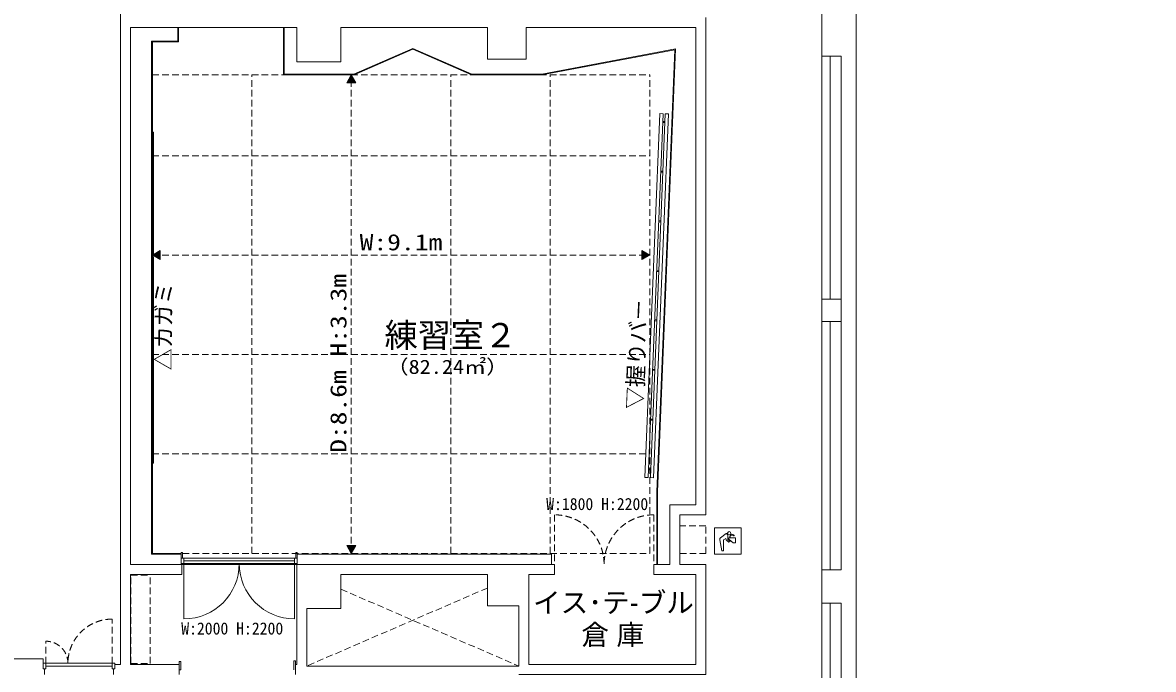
# Model space of a CAD drawing. Units: millimetres, scale not verified. Extents: x -9667 to 46333, y -21917 to 17470.
# Drawn here: x 3975 to 24460, y -9602 to 2121 of the extents above; entities that cross this region are included whole.
import ezdxf
from ezdxf.enums import TextEntityAlignment as Align

# ---------------------------------------------------------------- set-up
doc = ezdxf.new("R2010")
doc.units = ezdxf.units.MM
doc.header["$LTSCALE"] = 100
doc.linetypes.add('DASHED1', pattern=[1.8, 1.2, -0.6])
for name, color, linetype, lineweight in [('0-0', 7, 'Continuous', 18), ('0-1', 4, 'DASHED1', 18), ('2-0', 7, 'Continuous', 18)]:
    doc.layers.add(name, color=color, linetype=linetype, lineweight=lineweight)
doc.layers.add('0-A', color=7, linetype='Continuous')
doc.styles.add('HGｺﾞｼｯｸE', font='')
doc.styles.add('ＭＳ ゴシック', font='')
doc.styles.get('HGｺﾞｼｯｸE').set_extended_font_data('HGｺﾞｼｯｸE')
doc.styles.get('ＭＳ ゴシック').set_extended_font_data('MS Gothic')

msp = doc.modelspace()

# ---------------------------------------------------------------- linework, layer by layer
at = {"layer": '0-0'}
for p, q in [((5747.4, -9512.4), (5747.4, 5495.4)), ((19073.2, -18333.1), (19073.2, 2491.7)), ((16350, 2211.3), (16350, -6799.4)), ((5927.6, -7700.5), (5927.6, 2031.1)), ((5927.6, 2031.1), (8941.1, 2031.1)), ((6788.6, 2031.1), (6788.6, 1785.8)), ((6801.1, 2031.1), (6801.1, 1773.3)), ((6801.1, 1916), (6801.1, 2016.1)), ((8703.4, 1172.6), (8703.4, 2031.1)), ((8703.4, 1916), (8703.4, 2016.1)), ((8715.4, 1184.6), (8715.4, 2031.1)), ((8941.1, 2031.1), (8941.1, 1410.4)), ((9742.1, 1410.4), (9742.1, 2031.1)), ((12395.3, 2031.1), (9742.1, 2031.1)), ((12395.3, 2031.1), (12395.3, 1460.4)), ((13096.1, 1460.4), (13096.1, 2031.1)), ((13096.1, 2031.1), (16169.7, 2031.1)), ((16169.8, -6619.2), (16169.7, 2031.1)), ((6325.5, 1773.3), (6801.1, 1773.3)), ((6325.5, -7500.2), (6325.5, 1773.3)), ((11043.7, 1654.6), (9976.1, 1184.6)), ((11043.7, 1640.9), (9979.9, 1172.6)), ((11043.7, 1640.9), (12107.4, 1172.6)), ((15802.2, 1645.7), (13382.6, 1185.1)), ((15802.2, 1645.7), (15473.9, -6381.4)), ((12395.3, 1460.4), (13096.1, 1460.4)), ((15789.1, 1630.3), (13383.9, 1172.6)), ((15461.4, -6381.4), (15789.1, 1630.3)), ((18452.5, 1510.5), (18452.5, -7800.6)), ((18452.5, 1510.5), (18802.9, 1510.5)), ((18602.6, 1510.5), (18602.6, -2894.7)), ((18802.9, -7800.6), (18802.9, 1510.5)), ((8941.1, 1410.4), (9742.1, 1410.4)), ((8703.4, 1172.6), (9979.9, 1172.6)), ((8715.4, 1184.6), (9976.1, 1184.6)), ((9929.8, 1172.6), (9848.2, 1031.2)), ((10011.5, 1031.2), (9848.2, 1031.2)), ((9850.8, 1035.7), (10008.9, 1035.7)), ((9853.7, 1040.7), (10006, 1040.7)), ((9856.6, 1045.7), (10003.1, 1045.7)), ((9859.4, 1050.7), (10000.2, 1050.7)), ((9862.3, 1055.7), (9997.3, 1055.7)), ((9865.2, 1060.7), (9994.4, 1060.7)), ((9868.1, 1065.7), (9991.5, 1065.7)), ((9871, 1070.7), (9988.7, 1070.7)), ((9873.9, 1075.7), (9985.8, 1075.7)), ((9876.8, 1080.7), (9982.9, 1080.7)), ((9879.7, 1085.7), (9980, 1085.7)), ((9882.5, 1090.7), (9977.1, 1090.7)), ((9885.4, 1095.7), (9974.2, 1095.7)), ((9888.3, 1100.7), (9971.3, 1100.7)), ((9891.2, 1105.7), (9968.5, 1105.7)), ((9894.1, 1110.7), (9965.6, 1110.7)), ((9897, 1115.7), (9962.7, 1115.7)), ((9899.9, 1120.7), (9959.8, 1120.7)), ((9902.7, 1125.7), (9956.9, 1125.7)), ((9905.6, 1130.7), (9954, 1130.7)), ((9908.5, 1135.7), (9951.1, 1135.7)), ((9911.4, 1140.7), (9948.2, 1140.7)), ((9914.3, 1145.7), (9945.4, 1145.7)), ((9917.2, 1150.7), (9942.5, 1150.7)), ((9920.1, 1155.7), (9939.6, 1155.7)), ((9923, 1160.7), (9936.7, 1160.7)), ((9925.8, 1165.7), (9933.8, 1165.7)), ((9928.7, 1170.7), (9930.9, 1170.7)), ((9929.8, 1172.6), (10011.5, 1031.2)), ((12107.4, 1172.6), (13383.9, 1172.6)), ((15246.8, -6122.5), (15516.5, 472)), ((15306.8, -6124.9), (15576.5, 469.6)), ((15346.7, -6126.5), (15616.4, 467.9)), ((15406.7, -6129), (15676.4, 465.5)), ((15576.5, 469.6), (15516.5, 472)), ((15676.4, 465.5), (15616.4, 467.9)), ((15609.9, 308.1), (15569.9, 309.7)), ((15610.7, 328.1), (15570.7, 329.7)), ((6325.5, 136.5), (6345.5, 136.5)), ((6340.5, -2068.6), (6340.5, 136.5)), ((6345.5, -2068.6), (6345.5, 136.5)), ((15573.1, -591.2), (15533.1, -589.5)), ((15573.9, -571.2), (15534, -569.6)), ((15536.3, -1490.4), (15496.4, -1488.8)), ((15537.2, -1470.4), (15497.2, -1468.8)), ((6325.5, -2093.8), (6467, -2012.2)), ((6407.4, -2141.1), (6407.4, -2046.5)), ((6412.4, -2144), (6412.4, -2043.6)), ((6417.4, -2146.9), (6417.4, -2040.7)), ((6422.4, -2149.8), (6422.4, -2037.9)), ((6427.4, -2152.6), (6427.4, -2035)), ((6432.4, -2155.5), (6432.4, -2032.1)), ((6437.4, -2158.4), (6437.4, -2029.2)), ((6442.4, -2161.3), (6442.4, -2026.3)), ((6447.4, -2164.2), (6447.4, -2023.4)), ((6452.4, -2167.1), (6452.4, -2020.5)), ((6457.4, -2170), (6457.4, -2017.7)), ((6462.4, -2172.8), (6462.4, -2014.8)), ((6467, -2012.2), (6467, -2175.5)), ((15336.3, -2093.8), (15194.8, -2012.2)), ((15194.8, -2175.5), (15194.8, -2012.2)), ((15199.4, -2014.8), (15199.4, -2172.8)), ((15204.4, -2017.7), (15204.4, -2170)), ((15209.4, -2020.5), (15209.4, -2167.1)), ((15214.4, -2023.4), (15214.4, -2164.2)), ((15219.4, -2026.3), (15219.4, -2161.3)), ((15224.4, -2029.2), (15224.4, -2158.4)), ((15229.4, -2032.1), (15229.4, -2155.5)), ((15234.4, -2035), (15234.4, -2152.6)), ((15239.4, -2037.9), (15239.4, -2149.8)), ((15244.4, -2040.7), (15244.4, -2146.9)), ((15249.4, -2043.6), (15249.4, -2144)), ((15254.4, -2046.5), (15254.4, -2141.1)), ((6325.5, -2093.8), (6467, -2175.5)), ((6327.4, -2094.9), (6327.4, -2092.7)), ((6332.4, -2097.8), (6332.4, -2089.8)), ((6337.4, -2100.7), (6337.4, -2086.9)), ((6340.5, -5863.5), (6340.5, -2119.4)), ((6342.4, -2103.6), (6342.4, -2084)), ((6347.4, -2106.5), (6347.4, -2081.2)), ((6352.4, -2109.3), (6352.4, -2078.3)), ((6357.4, -2112.2), (6357.4, -2075.4)), ((6362.4, -2115.1), (6362.4, -2072.5)), ((6367.4, -2118), (6367.4, -2069.6)), ((6372.4, -2120.9), (6372.4, -2066.7)), ((6377.4, -2123.8), (6377.4, -2063.8)), ((6382.4, -2126.7), (6382.4, -2061)), ((6387.4, -2129.5), (6387.4, -2058.1)), ((6392.4, -2132.4), (6392.4, -2055.2)), ((6397.4, -2135.3), (6397.4, -2052.3)), ((6402.4, -2138.2), (6402.4, -2049.4)), ((15336.3, -2093.8), (15194.8, -2175.5)), ((15259.4, -2049.4), (15259.4, -2138.2)), ((15264.4, -2052.3), (15264.4, -2135.3)), ((15269.4, -2055.2), (15269.4, -2132.4)), ((15274.4, -2058.1), (15274.4, -2129.5)), ((15279.4, -2061), (15279.4, -2126.7)), ((15284.4, -2063.8), (15284.4, -2123.8)), ((15289.4, -2066.7), (15289.4, -2120.9)), ((15294.4, -2069.6), (15294.4, -2118)), ((15299.4, -2072.5), (15299.4, -2115.1)), ((15304.4, -2075.4), (15304.4, -2112.2)), ((15309.4, -2078.3), (15309.4, -2109.3)), ((15314.4, -2081.2), (15314.4, -2106.5)), ((15319.4, -2084), (15319.4, -2103.6)), ((15324.4, -2086.9), (15324.4, -2100.7)), ((15329.4, -2089.8), (15329.4, -2097.8)), ((15334.4, -2092.7), (15334.4, -2094.9)), ((15499.6, -2389.7), (15459.6, -2388)), ((15500.4, -2369.7), (15460.4, -2368)), ((18452.5, -2894.7), (18802.9, -2894.7)), ((15463.6, -3268.9), (15423.6, -3267.3)), ((15462.8, -3288.9), (15422.8, -3287.3)), ((18452.5, -3295.2), (18802.9, -3295.2)), ((18602.6, -3295.2), (18602.6, -7800.6)), ((15426, -4188.2), (15386, -4186.5)), ((15426.8, -4168.2), (15386.8, -4166.5)), ((15389.2, -5087.4), (15349.3, -5085.8)), ((15390, -5067.4), (15350.1, -5065.8)), ((15306.8, -6124.9), (15246.8, -6122.5)), ((15352.4, -5986.7), (15312.5, -5985)), ((15353.3, -5966.7), (15313.3, -5965)), ((15406.7, -6129), (15346.7, -6126.5)), ((15461.4, -6381.4), (15461.4, -7700.5)), ((15473.9, -6381.4), (15473.9, -7700.5)), ((15699.2, -6619.2), (16169.8, -6619.2)), ((15699.2, -6619.2), (15699.2, -7700.5)), ((15879.4, -6799.4), (16350, -6799.4)), ((9848.2, -7358.8), (10011.5, -7358.8)), ((9929.8, -7500.2), (9848.2, -7358.8)), ((10008.9, -7363.3), (9850.8, -7363.3)), ((10006, -7368.3), (9853.7, -7368.3)), ((10003.1, -7373.3), (9856.6, -7373.3)), ((9929.8, -7500.2), (10011.5, -7358.8)), ((6313, -7512.8), (6848.7, -7512.8)), ((6325.5, -7500.2), (6848.7, -7500.2)), ((8951.2, -7585.3), (8951.2, -7485.2)), ((10000.2, -7378.3), (9859.4, -7378.3)), ((9997.3, -7383.3), (9862.3, -7383.3)), ((9994.4, -7388.3), (9865.2, -7388.3)), ((9991.5, -7393.3), (9868.1, -7393.3)), ((9988.7, -7398.3), (9871, -7398.3)), ((9985.8, -7403.3), (9873.9, -7403.3)), ((9982.9, -7408.3), (9876.8, -7408.3)), ((9980, -7413.3), (9879.7, -7413.3)), ((9977.1, -7418.3), (9882.5, -7418.3)), ((9974.2, -7423.3), (9885.4, -7423.3)), ((9971.3, -7428.3), (9888.3, -7428.3)), ((9968.5, -7433.3), (9891.2, -7433.3)), ((9965.6, -7438.3), (9894.1, -7438.3)), ((9962.7, -7443.3), (9897, -7443.3)), ((9959.8, -7448.3), (9899.9, -7448.3)), ((9956.9, -7453.3), (9902.7, -7453.3)), ((9954, -7458.3), (9905.6, -7458.3)), ((9951.1, -7463.3), (9908.5, -7463.3)), ((9948.2, -7468.3), (9911.4, -7468.3)), ((9945.4, -7473.3), (9914.3, -7473.3)), ((9942.5, -7478.3), (9917.2, -7478.3)), ((9939.6, -7483.3), (9920.1, -7483.3)), ((9936.7, -7488.3), (9923, -7488.3)), ((9933.8, -7493.3), (9925.8, -7493.3)), ((9930.9, -7498.3), (9928.7, -7498.3)), ((5927.6, -7700.5), (6858.7, -7700.5)), ((6898.7, -7585.3), (6848.7, -7585.3)), ((6848.7, -7685.5), (6848.7, -7700.5)), ((6858.7, -7700.5), (6858.7, -7685.5)), ((6858.7, -7700.5), (6858.7, -7880.7)), ((6858.7, -7700.5), (8941.2, -7700.5)), ((6898.7, -7585.3), (6898.7, -7685.5)), ((6898.7, -7585.3), (8901.1, -7585.3)), ((6898.7, -7635.4), (8901.1, -7635.4)), ((6898.7, -7685.5), (6898.7, -8686.6)), ((6898.7, -7685.5), (8901.1, -7685.5)), ((8901.1, -7585.3), (8901.1, -7685.5)), ((8951.2, -7685.5), (8901.1, -7685.5)), ((8901.1, -7685.5), (8901.1, -8686.6)), ((8941.2, -7700.5), (8941.2, -7685.5)), ((8941.2, -7700.5), (8941.2, -8501.4)), ((9742.1, -7700.5), (8941.2, -7700.5)), ((8951.2, -7685.5), (8951.2, -7700.5)), ((9742.1, -7700.5), (12345.2, -7700.5)), ((12345.2, -7700.5), (13609.2, -7700.5)), ((13609.2, -7700.5), (13609.2, -7700.5)), ((13609.2, -7700.5), (13609.2, -7880.7)), ((15409.1, -7700.5), (15409.1, -7880.7)), ((15699.2, -7700.5), (15409.1, -7700.5)), ((5927.6, -9512.4), (5927.6, -7880.7)), ((5927.6, -7880.7), (6858.7, -7880.7)), ((13146.2, -9512.4), (13146.2, -7880.7)), ((13146.2, -7880.7), (13609.2, -7880.7)), ((15409.1, -7880.7), (15411.3, -7880.7)), ((16169.8, -7880.7), (15411.3, -7880.7)), ((15411.3, -7880.7), (15411.3, -7880.7)), ((16169.8, -9512.4), (16169.8, -7880.7)), ((18452.5, -7800.6), (18452.5, -8401.3)), ((18802.9, -7800.6), (18452.5, -7800.6)), ((8941.2, -8501.4), (8941.2, -9512.4)), ((9121.4, -8501.4), (9742.1, -8501.4)), ((9121.4, -8501.4), (9121.4, -9542.4)), ((12395.3, -8451.4), (12965.9, -8451.4)), ((12965.9, -8451.4), (12965.9, -9542.4)), ((18452.5, -8401.3), (18452.5, -14333.4)), ((18452.5, -8401.3), (18802.9, -8401.3)), ((18602.6, -8401.3), (18602.6, -14333.4)), ((18802.9, -14333.4), (18802.9, -8401.3)), ((3114.2, -9412.3), (4345.7, -9412.3)), ((4345.7, -9592.5), (4345.7, -9412.3)), ((4345.7, -9492.4), (4395.7, -9492.4)), ((4345.7, -9492.4), (4345.7, -9592.5)), ((4370.7, -9592.5), (4345.7, -9592.5)), ((4345.7, -9592.5), (4395.7, -9592.5)), ((4370.7, -9592.5), (4345.7, -9592.5)), ((4370.7, -9592.5), (4370.7, -9692.6)), ((4395.7, -9592.5), (4395.7, -9492.4)), ((5597.2, -9492.4), (4395.7, -9492.4)), ((5597.2, -9542.4), (4395.7, -9542.4)), ((5597.2, -9592.5), (5597.2, -9492.4)), ((5597.2, -9492.4), (5647.2, -9492.4)), ((5597.2, -9592.5), (5647.2, -9592.5)), ((5622.2, -9592.5), (5647.2, -9592.5)), ((5622.2, -9592.5), (5622.2, -9692.6)), ((5647.2, -9592.5), (5647.2, -9492.4)), ((5647.2, -9592.5), (5647.2, -9512.4)), ((5647.2, -9512.4), (5747.4, -9512.4)), ((8916.1, -9512.4), (8941.2, -9512.4)), ((8916.1, -9512.4), (8916.1, -9692.6)), ((9121.4, -9542.4), (12965.9, -9542.4)), ((13146.2, -9512.4), (16169.8, -9512.4))]:
    msp.add_line(p, q, dxfattribs=at)
at = {"layer": '0-0', "linetype": 'DASHED1'}
for p, q in [((6325.5, -7500.2), (6325.5, 1172.6)), ((13609.1, -6800.5), (13609.1, -7700.5)), ((15409.1, -6800.5), (15409.1, -7700.5)), ((16350, -6999.6), (15879.4, -6999.6)), ((16350, -7500.2), (16350, -6999.6)), ((6288, -9497.4), (6288, -7895.7)), ((12395.3, -8127.3), (9121.4, -9542.4)), ((9742.1, -8149), (12965.9, -9542.4)), ((5597.2, -9492.4), (5597.2, -8691.4)), ((4395.7, -9492.4), (4395.7, -9091.9)), ((5937.6, -9497.4), (6288, -9497.4))]:
    msp.add_line(p, q, dxfattribs=at)
at = {"layer": '0-0'}
for points in [[(24459.6, 2762), (19053.2, 2762), (19053.2, 3212.5), (18452.5, 3212.5), (18452.5, 1510.5)], [(6313, -7512.8), (6313, 1785.8), (6788.6, 1785.8)], [(11043.7, 1654.6), (12110.1, 1185.1), (13382.6, 1185.1)], [(6325.5, -5863.5), (6345.5, -5863.5), (6345.5, -2119.4)], [(15879.4, -6799.4), (15879.4, -7700.5), (16350, -7700.5)], [(6873.7, -7585.3), (6873.7, -7485.2), (6848.7, -7485.2), (6848.7, -7585.3)], [(8926.1, -7585.3), (8926.1, -7485.2), (8951.2, -7485.2)], [(8951.2, -7512.8), (13559.1, -7512.8), (13559.1, -7700.5)], [(6898.7, -7685.5), (6848.7, -7685.5), (6848.7, -7585.3)], [(8951.2, -7685.5), (8951.2, -7585.3), (8901.1, -7585.3)], [(16350, -7700.5), (16350, -9692.6), (12965.9, -9692.6)], [(9742.1, -8501.4), (9742.1, -7880.7), (12395.3, -7880.7), (12395.3, -8451.4)], [(5927.6, -9512.4), (6813.6, -9512.4), (6813.6, -9692.6)], [(8891.1, -9612.5), (8891.1, -9447.3), (8916.1, -9447.3), (8916.1, -9612.5)]]:
    msp.add_lwpolyline(points, dxfattribs=at)
at = {"layer": '0-0', "linetype": 'DASHED1'}
for points in [[(15879.4, -6999.6), (15879.4, -7500.2), (16350, -7500.2)], [(5937.6, -9497.4), (5937.6, -7895.7), (6288, -7895.7)]]:
    msp.add_lwpolyline(points, dxfattribs=at)
at = {"layer": '0-0'}
msp.add_lwpolyline([(6838.7, -9612.5), (6813.6, -9612.5), (6813.6, -9462.3), (6838.7, -9462.3)], close=True, dxfattribs=at)
at = {"layer": '0-0', "linetype": 'DASHED1'}
for centre, radius, start, end in [((13609.2, -7700.5), 900, 0.64604, 90.00364), ((15409.1, -7700.5), 900, 90, 180), ((5597.2, -9492.4), 801, 90, 180), ((4395.7, -9492.4), 400.5, 0, 90)]:
    msp.add_arc(centre, radius, start, end, dxfattribs=at)
at = {"layer": '0-0'}
for centre, start, end in [((6898.7, -7685.5), 270, 0), ((8901.1, -7685.5), 180, 270)]:
    msp.add_arc(centre, 1001.2, start, end, dxfattribs=at)
at = {"layer": '0-1'}
for p, q in [((6325.5, 1172.6), (15336.3, 1172.6)), ((8127.7, -7500.2), (8127.7, 1172.6)), ((9929.8, -7500.2), (9929.8, 1172.6)), ((11732, -7500.2), (11732, 1172.6)), ((13534.1, -7500.2), (13534.1, 1172.6)), ((15336.3, -7500.2), (15336.3, 1172.6)), ((6325.5, -291.7), (15336.3, -291.7)), ((6325.5, -2093.8), (15336.3, -2093.8)), ((6325.5, -3896), (15336.3, -3896)), ((6325.5, -5698.1), (15336.3, -5698.1)), ((6873.7, -7500.2), (15336.3, -7500.2))]:
    msp.add_line(p, q, dxfattribs=at)
at = {"layer": '2-0'}
for p, q in [((16723.1, -7139.2), (16618.6, -7218)), ((16768.1, -7218.2), (16768.1, -7233))]:
    msp.add_line(p, q, dxfattribs=at)
msp.add_lwpolyline([(16511.6, -7034.5), (16511.6, -7512.5), (16989.7, -7512.5), (16989.7, -7034.5)], close=True, dxfattribs=at)
for points in [[(16604.3, -7254.5), (16639.2, -7452.2), (16672.2, -7452.2), (16672.2, -7255.5), (16717.2, -7229.2), (16719.5, -7250)], [(16730.3, -7267.2), (16770.6, -7293.5), (16791.1, -7281.5), (16750.1, -7247), (16750.1, -7185.2)], [(16776.3, -7251), (16848.7, -7311.2), (16888.1, -7311.2), (16888.1, -7218.2), (16768.1, -7218.2)]]:
    msp.add_lwpolyline(points, dxfattribs=at)
for centre, radius, start, end in [((16726.1, -7143.2), 4.99, 93.56431, 127.08196), ((16725.8, -7142.9), 4.63, 51.64765, 89.68274), ((16689.3, -7185.6), 60.8, 0.33807, 49.66161), ((16777.1, -7137), 31.2, 90.5053, 175.90741), ((16777.1, -7134.7), 31.1, 180.12218, 265.86207), ((16774.9, -7134.5), 31.2, 269.94185, 355.42347), ((16774.5, -7137.2), 31.5, 0.32684, 85.78859), ((16809.6, -7167.7), 5.6, 101.81582, 187.89309), ((16809.6, -7167.3), 5.7, 191.64203, 277.28261), ((16809.2, -7167.6), 5.43, 11.85876, 98.62941), ((16808.8, -7167.4), 5.77, 284.77293, 9.17934), ((16825.8, -7162.3), 5.94, 99.97251, 186.2877), ((16825.7, -7161.9), 5.86, 190.4367, 277.24693), ((16825.3, -7162.5), 6.08, 10.06405, 94.3707), ((16825.4, -7162), 5.84, 279.77003, 4.89369), ((16843.3, -7164.3), 6.08, 97.22367, 184.38979), ((16843.3, -7164), 6.05, 187.42095, 274.50802), ((16843.1, -7164.3), 6.11, 7.93125, 94.64254), ((16842.9, -7163.8), 6.23, 277.8202, 3.00354), ((16858.9, -7173.8), 6.35, 66.41644, 153.66159), ((16858.9, -7173.6), 6.18, 334.91935, 65.65906), ((16645.6, -7247.9), 41.9, 180.1509, 189.08452), ((16641.6, -7248.1), 37.8, 127.31265, 179.86323), ((16744, -7246.8), 24.6, 187.52641, 236.21525), ((16792.4, -7232.8), 24.2, 180.36639, 228.48554), ((16789.7, -7208), 4.69, 104.37584, 188.62263), ((16789.5, -7207.8), 4.48, 191.88926, 279.45031), ((16790.7, -7192.3), 5.1, 170.31645, 253.78384), ((16790.4, -7193), 4.91, 75.5617, 162.13442), ((16789.1, -7208.1), 4.66, 10.89714, 96.71645), ((16790.3, -7192.6), 4.69, 258.13963, 346.56759), ((16789.4, -7208), 4.31, 280.30966, 10.09174), ((16790.6, -7192.5), 4.42, 344.19901, 76.57261), ((16797.2, -7178.6), 4.88, 144.26324, 233.00578), ((16797.1, -7178.7), 4.83, 55.32478, 142.03606), ((16796.9, -7178.5), 4.78, 236.56091, 325.04788), ((16797.1, -7178.5), 4.64, 323.77692, 54.1457), ((16859.3, -7173.6), 6.64, 156.56911, 242.01098), ((16858.6, -7173.5), 6.48, 247.94885, 334.81842)]:
    msp.add_arc(centre, radius, start, end, dxfattribs=at)

# ---------------------------------------------------------------- texts
at = {"layer": '0-A', "style": 'ＭＳ ゴシック'}
for s, height, width, p in [('W:9.1m', 293.3, 1.25, (10080.9, -2093.8)), ('（82.24㎡） ', 256.6, 1.15, (10565.1, -4322.7)), ('W:1800 H:2200', 219.9, 0.95, (13460.4, -6780.4)), ('W:2000 H:2200', 219.9, 0.95, (6848.8, -9036.3))]:
    msp.add_text(s, height=height, dxfattribs=dict(at, width=width)).set_placement(p, align=Align.BOTTOM_LEFT)
at = {"layer": '0-A', "style": 'ＭＳ ゴシック', "width": 1.25}
msp.add_text('D:8.6m H:3.3m', height=293.3, rotation=90, dxfattribs=at).set_placement((9929.8, -5677.1), align=Align.BOTTOM_LEFT)
at = {"layer": '0-A', "style": 'HGｺﾞｼｯｸE'}
msp.add_text('練習室２', height=439.9, dxfattribs=at).set_placement((10532, -3896), align=Align.BOTTOM_LEFT)
at = {"layer": '2-0', "style": 'HGｺﾞｼｯｸE'}
for s, rotation, p in [('△カガミ', 90, (6763.5, -4182.8)), ('▽握りバ－', 87.5, (15292.6, -4895))]:
    msp.add_text(s, height=293.3, rotation=rotation, dxfattribs=at).set_placement(p, align=Align.BOTTOM_LEFT)
for s, p in [('イス･テ-ブル', (13221.8, -8684.8)), ('倉 庫', (14096.8, -9269))]:
    msp.add_text(s, height=366.6, dxfattribs=at).set_placement(p, align=Align.BOTTOM_LEFT)

doc.saveas('drawing.dxf')
